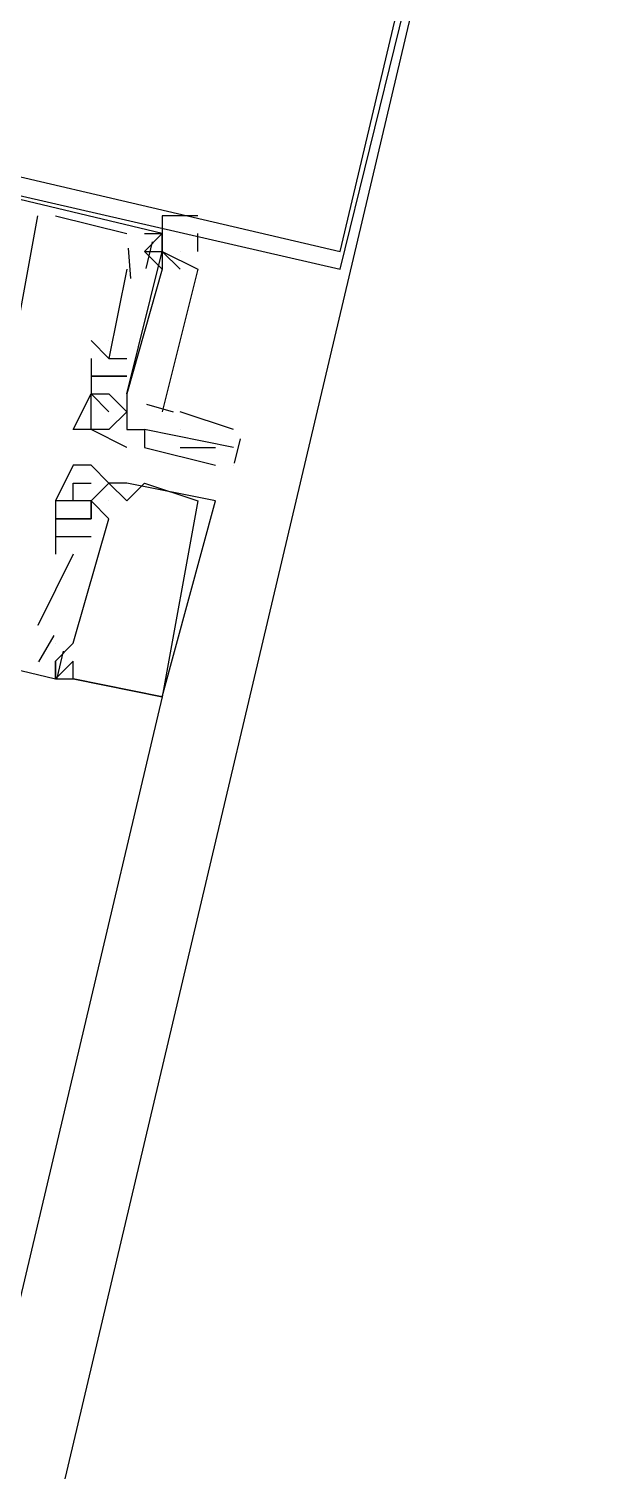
# Model space of a CAD drawing. Header units: feet. Extents: x -84 to 198, y -22 to 181.
# Drawn here: x 127.593 to 128.027, y 126.331 to 127.411 of the extents above; entities that cross this region are included whole.
import ezdxf

# ---------------------------------------------------------------- set-up
doc = ezdxf.new("R2010")
doc.units = ezdxf.units.FT
doc.layers.add('A-LINEA', color=7, linetype='CONTINUOUS')

msp = doc.modelspace()

# ---------------------------------------------------------------- linework, layer by layer
at = {"layer": 'A-LINEA'}
for p, q in [((128.0267, 128.0444), (124.1867, 111.8044)), ((127.6933, 127.2578), (127.0267, 127.4178)), ((127.6933, 127.2578), (127.0267, 127.4178)), ((127.6933, 127.2578), (127.0267, 127.4178)), ((127.6, 127.2711), (127.6, 127.2711)), ((127.6, 127.2711), (127.6, 127.2711)), ((127.6, 127.2711), (127.6, 127.2711)), ((127.6133, 127.2711), (127.6667, 127.2578)), ((127.6133, 127.2711), (127.6133, 127.2711)), ((127.6133, 127.2711), (127.6667, 127.2578)), ((127.6133, 127.2711), (127.6133, 127.2711)), ((127.6133, 127.2711), (127.6667, 127.2578)), ((127.6133, 127.2711), (127.6133, 127.2711)), ((127.6667, 127.2578), (127.6667, 127.2578)), ((127.6667, 127.2578), (127.6667, 127.2578)), ((127.6667, 127.2578), (127.6667, 127.2578)), ((127.68, 127.2578), (127.68, 127.2578)), ((127.68, 127.2578), (127.68, 127.2578)), ((127.68, 127.2578), (127.68, 127.2578)), ((127.6933, 127.2578), (127.6933, 127.2578)), ((127.6933, 127.2578), (127.6933, 127.2578)), ((127.6933, 127.2578), (127.6933, 127.2578)), ((127.6933, 127.2578), (127.6933, 127.2578)), ((127.6933, 127.2578), (127.6933, 127.2578)), ((127.6933, 127.2578), (127.6933, 127.2578)), ((127.72, 127.2444), (127.72, 127.2578)), ((127.6679, 127.2469), (127.6695, 127.2243)), ((127.6679, 127.2469), (127.6695, 127.2243)), ((127.6679, 127.2469), (127.6695, 127.2243)), ((127.6857, 127.2517), (127.6809, 127.2317)), ((127.6857, 127.2517), (127.6809, 127.2317)), ((127.6857, 127.2517), (127.6809, 127.2317)), ((127.68, 127.2444), (127.68, 127.2444)), ((127.68, 127.2444), (127.68, 127.2444)), ((127.68, 127.2444), (127.68, 127.2444)), ((127.6933, 127.2444), (127.6933, 127.2444)), ((127.6933, 127.2444), (127.6933, 127.2444)), ((127.6933, 127.2444), (127.6933, 127.2444)), ((127.6933, 127.2444), (127.6933, 127.2444)), ((127.6933, 127.2444), (127.6933, 127.2444)), ((127.6933, 127.2444), (127.6933, 127.2444)), ((127.7067, 127.2444), (127.7067, 127.2444)), ((127.6667, 127.2311), (127.6533, 127.1644)), ((127.6667, 127.2311), (127.6533, 127.1644)), ((127.6667, 127.2311), (127.6533, 127.1644)), ((127.6667, 127.2311), (127.6667, 127.2311)), ((127.6667, 127.2311), (127.6667, 127.2311)), ((127.6667, 127.2311), (127.6667, 127.2311)), ((127.6933, 127.2311), (127.6933, 127.2311)), ((127.6933, 127.2311), (127.6933, 127.2311)), ((127.6933, 127.2311), (127.6933, 127.2311)), ((127.6933, 127.2311), (127.6933, 127.2311)), ((127.6933, 127.2311), (127.6933, 127.2311)), ((127.6933, 127.2311), (127.6933, 127.2311)), ((127.6533, 127.1644), (127.64, 127.1778)), ((127.64, 127.1778), (127.64, 127.1778)), ((127.6533, 127.1644), (127.64, 127.1778)), ((127.64, 127.1778), (127.64, 127.1778)), ((127.6533, 127.1644), (127.64, 127.1778)), ((127.64, 127.1778), (127.64, 127.1778)), ((127.6533, 127.1778), (127.6533, 127.1778)), ((127.6533, 127.1778), (127.6533, 127.1778)), ((127.6533, 127.1778), (127.6533, 127.1778)), ((127.64, 127.1644), (127.64, 127.1378)), ((127.64, 127.1644), (127.64, 127.1644)), ((127.64, 127.1644), (127.64, 127.1378)), ((127.64, 127.1644), (127.64, 127.1644)), ((127.64, 127.1644), (127.64, 127.1378)), ((127.64, 127.1644), (127.64, 127.1644)), ((127.6533, 127.1644), (127.6667, 127.1644)), ((127.6533, 127.1644), (127.6533, 127.1644)), ((127.6533, 127.1644), (127.6533, 127.1644)), ((127.6533, 127.1644), (127.6533, 127.1644)), ((127.6533, 127.1644), (127.6667, 127.1644)), ((127.6533, 127.1644), (127.6533, 127.1644)), ((127.6533, 127.1644), (127.6533, 127.1644)), ((127.6533, 127.1644), (127.6533, 127.1644)), ((127.6533, 127.1644), (127.6667, 127.1644)), ((127.6533, 127.1644), (127.6533, 127.1644)), ((127.6533, 127.1644), (127.6533, 127.1644)), ((127.6533, 127.1644), (127.6533, 127.1644)), ((127.6667, 127.1644), (127.6667, 127.1644)), ((127.6667, 127.1644), (127.6667, 127.1644)), ((127.6667, 127.1644), (127.6667, 127.1644)), ((127.64, 127.1511), (127.64, 127.1511)), ((127.64, 127.1511), (127.64, 127.1511)), ((127.64, 127.1511), (127.64, 127.1511)), ((127.64, 127.1511), (127.64, 127.1511)), ((127.64, 127.1511), (127.64, 127.1511)), ((127.64, 127.1511), (127.64, 127.1511)), ((127.6533, 127.1511), (127.6533, 127.1511)), ((127.6533, 127.1511), (127.6533, 127.1511)), ((127.6533, 127.1511), (127.6533, 127.1511)), ((127.6533, 127.1511), (127.6533, 127.1511)), ((127.6533, 127.1511), (127.6533, 127.1511)), ((127.6533, 127.1511), (127.6533, 127.1511)), ((127.6533, 127.1511), (127.6533, 127.1511)), ((127.6533, 127.1511), (127.6533, 127.1511)), ((127.6533, 127.1511), (127.6533, 127.1511)), ((127.6533, 127.1511), (127.6533, 127.1511)), ((127.6533, 127.1511), (127.6533, 127.1511)), ((127.6533, 127.1511), (127.6533, 127.1511)), ((127.6533, 127.1511), (127.6533, 127.1511)), ((127.6533, 127.1511), (127.6533, 127.1511)), ((127.6533, 127.1511), (127.6533, 127.1511)), ((127.6667, 127.1511), (127.6667, 127.1511)), ((127.6667, 127.1511), (127.6667, 127.1511)), ((127.6667, 127.1511), (127.6667, 127.1511)), ((127.6667, 127.1511), (127.6667, 127.1511)), ((127.6667, 127.1511), (127.6667, 127.1511)), ((127.6667, 127.1511), (127.6667, 127.1511)), ((127.64, 127.1378), (127.64, 127.1378)), ((127.64, 127.1378), (127.64, 127.1378)), ((127.64, 127.1378), (127.64, 127.1378)), ((127.64, 127.1378), (127.64, 127.1378)), ((127.64, 127.1378), (127.64, 127.1378)), ((127.64, 127.1378), (127.64, 127.1378)), ((127.6533, 127.1378), (127.6533, 127.1378)), ((127.6533, 127.1378), (127.6533, 127.1378)), ((127.6533, 127.1378), (127.6533, 127.1378)), ((127.6533, 127.1378), (127.6533, 127.1378)), ((127.6533, 127.1378), (127.6533, 127.1378)), ((127.6533, 127.1378), (127.6533, 127.1378)), ((127.6533, 127.1378), (127.6533, 127.1378)), ((127.6667, 127.1378), (127.6667, 127.1378)), ((127.6667, 127.1378), (127.6667, 127.1378)), ((127.6667, 127.1378), (127.6667, 127.1378)), ((127.6667, 127.1378), (127.6667, 127.1378)), ((127.6667, 127.1378), (127.6667, 127.1378)), ((127.6667, 127.1378), (127.6667, 127.1378)), ((127.6667, 127.1378), (127.6667, 127.1378)), ((127.6815, 127.1301), (127.7014, 127.1245)), ((127.6815, 127.1301), (127.7014, 127.1245)), ((127.6815, 127.1301), (127.7014, 127.1245)), ((127.6533, 127.1244), (127.6533, 127.1244)), ((127.6667, 127.1244), (127.6667, 127.1244)), ((127.6667, 127.1244), (127.6667, 127.1244)), ((127.6667, 127.1244), (127.6667, 127.1244)), ((127.6667, 127.1244), (127.6667, 127.1244)), ((127.6667, 127.1244), (127.6667, 127.1244)), ((127.7467, 127.1111), (127.7067, 127.1244)), ((127.6267, 127.1111), (127.6267, 127.1111)), ((127.64, 127.1111), (127.64, 127.1111)), ((127.64, 127.1111), (127.64, 127.1111)), ((127.6533, 127.1111), (127.6533, 127.1111)), ((127.6667, 127.1111), (127.6667, 127.1111)), ((127.6667, 127.1111), (127.6667, 127.1111)), ((127.68, 127.1111), (127.68, 127.1111)), ((127.68, 127.1111), (127.68, 127.1111)), ((127.68, 127.1111), (127.68, 127.1111)), ((127.7067, 127.1111), (127.7067, 127.1111)), ((127.6667, 127.0978), (127.6667, 127.0978)), ((127.6667, 127.0978), (127.6667, 127.0978)), ((127.68, 127.0978), (127.68, 127.0978)), ((127.68, 127.0978), (127.68, 127.0978)), ((127.7067, 127.0978), (127.7333, 127.0978)), ((127.7467, 127.0978), (127.7467, 127.0978)), ((127.7517, 127.1043), (127.7473, 127.086)), ((127.6267, 127.0844), (127.6267, 127.0844)), ((127.6267, 127.0844), (127.6267, 127.0844)), ((127.6267, 127.0844), (127.6267, 127.0844)), ((127.64, 127.0844), (127.64, 127.0844)), ((127.64, 127.0844), (127.64, 127.0844)), ((127.64, 127.0844), (127.64, 127.0844)), ((127.7333, 127.0844), (127.7333, 127.0844)), ((127.7467, 127.0844), (127.7467, 127.0844)), ((127.6267, 127.0711), (127.6267, 127.0711)), ((127.6267, 127.0711), (127.6267, 127.0711)), ((127.6267, 127.0711), (127.6267, 127.0711)), ((127.64, 127.0711), (127.64, 127.0711)), ((127.64, 127.0711), (127.64, 127.0711)), ((127.64, 127.0711), (127.64, 127.0711)), ((127.6533, 127.0711), (127.6533, 127.0711)), ((127.6533, 127.0711), (127.6533, 127.0711)), ((127.6533, 127.0711), (127.6533, 127.0711)), ((127.6533, 127.0711), (127.6533, 127.0711)), ((127.6533, 127.0711), (127.6533, 127.0711)), ((127.6533, 127.0711), (127.6533, 127.0711)), ((127.6533, 127.0711), (127.6533, 127.0711)), ((127.6533, 127.0711), (127.6533, 127.0711)), ((127.6533, 127.0711), (127.6533, 127.0711)), ((127.6667, 127.0711), (127.6667, 127.0711)), ((127.6667, 127.0711), (127.6667, 127.0711)), ((127.6667, 127.0711), (127.6667, 127.0711)), ((127.68, 127.0711), (127.68, 127.0711)), ((127.68, 127.0711), (127.68, 127.0711)), ((127.68, 127.0711), (127.68, 127.0711)), ((127.6133, 127.0578), (127.6133, 127.0578)), ((127.6133, 127.0578), (127.6133, 127.0578)), ((127.6133, 127.0578), (127.6133, 127.0578)), ((127.6133, 127.0578), (127.6133, 127.0578)), ((127.6133, 127.0578), (127.6133, 127.0578)), ((127.6133, 127.0578), (127.6133, 127.0578)), ((127.6267, 127.0578), (127.6267, 127.0578)), ((127.6267, 127.0578), (127.6267, 127.0578)), ((127.6267, 127.0578), (127.6267, 127.0578)), ((127.6267, 127.0578), (127.6267, 127.0578)), ((127.6267, 127.0578), (127.6267, 127.0578)), ((127.6267, 127.0578), (127.6267, 127.0578)), ((127.6267, 127.0578), (127.6267, 127.0578)), ((127.6267, 127.0578), (127.6267, 127.0578)), ((127.6267, 127.0578), (127.6267, 127.0578)), ((127.64, 127.0578), (127.64, 127.0578)), ((127.64, 127.0578), (127.64, 127.0578)), ((127.64, 127.0578), (127.64, 127.0578)), ((127.64, 127.0578), (127.64, 127.0578)), ((127.64, 127.0578), (127.64, 127.0578)), ((127.64, 127.0578), (127.64, 127.0578)), ((127.64, 127.0578), (127.64, 127.0578)), ((127.64, 127.0578), (127.64, 127.0578)), ((127.64, 127.0578), (127.64, 127.0578)), ((127.64, 127.0578), (127.64, 127.0578)), ((127.64, 127.0578), (127.64, 127.0578)), ((127.64, 127.0578), (127.64, 127.0578)), ((127.6533, 127.0578), (127.6533, 127.0578)), ((127.6533, 127.0578), (127.6533, 127.0578)), ((127.6533, 127.0578), (127.6533, 127.0578)), ((127.6533, 127.0578), (127.6533, 127.0578)), ((127.6533, 127.0578), (127.6533, 127.0578)), ((127.6533, 127.0578), (127.6533, 127.0578)), ((127.6533, 127.0578), (127.6533, 127.0578)), ((127.6533, 127.0578), (127.6533, 127.0578)), ((127.6533, 127.0578), (127.6533, 127.0578)), ((127.6533, 127.0578), (127.6533, 127.0578)), ((127.6533, 127.0578), (127.6533, 127.0578)), ((127.6533, 127.0578), (127.6533, 127.0578)), ((127.6667, 127.0578), (127.6667, 127.0578)), ((127.6667, 127.0578), (127.6667, 127.0578)), ((127.6667, 127.0578), (127.6667, 127.0578)), ((127.72, 127.0578), (127.72, 127.0578)), ((127.72, 127.0578), (127.72, 127.0578)), ((127.72, 127.0578), (127.72, 127.0578)), ((127.7333, 127.0578), (127.7333, 127.0578)), ((127.7333, 127.0578), (127.7333, 127.0578)), ((127.7333, 127.0578), (127.7333, 127.0578)), ((127.6133, 127.0444), (127.6133, 127.0444)), ((127.6133, 127.0444), (127.6133, 127.0444)), ((127.6133, 127.0444), (127.6133, 127.0444)), ((127.6133, 127.0444), (127.6133, 127.0444)), ((127.6133, 127.0444), (127.6133, 127.0444)), ((127.6133, 127.0444), (127.6133, 127.0444)), ((127.6267, 127.0444), (127.6267, 127.0444)), ((127.6267, 127.0444), (127.6267, 127.0444)), ((127.6267, 127.0444), (127.6267, 127.0444)), ((127.6267, 127.0444), (127.6267, 127.0444)), ((127.6267, 127.0444), (127.6267, 127.0444)), ((127.6267, 127.0444), (127.6267, 127.0444)), ((127.6267, 127.0444), (127.6267, 127.0444)), ((127.6267, 127.0444), (127.6267, 127.0444)), ((127.6267, 127.0444), (127.6267, 127.0444)), ((127.6267, 127.0444), (127.6267, 127.0444)), ((127.6267, 127.0444), (127.6267, 127.0444)), ((127.6267, 127.0444), (127.6267, 127.0444)), ((127.64, 127.0444), (127.64, 127.0444)), ((127.64, 127.0444), (127.64, 127.0444)), ((127.64, 127.0444), (127.64, 127.0444)), ((127.64, 127.0444), (127.64, 127.0444)), ((127.64, 127.0444), (127.64, 127.0444)), ((127.64, 127.0444), (127.64, 127.0444)), ((127.64, 127.0444), (127.64, 127.0444)), ((127.64, 127.0444), (127.64, 127.0444)), ((127.64, 127.0444), (127.64, 127.0444)), ((127.6533, 127.0444), (127.6533, 127.0444)), ((127.6533, 127.0444), (127.6533, 127.0444)), ((127.6533, 127.0444), (127.6533, 127.0444)), ((127.6533, 127.0444), (127.6533, 127.0444)), ((127.6533, 127.0444), (127.6533, 127.0444)), ((127.6533, 127.0444), (127.6533, 127.0444)), ((127.6133, 127.0311), (127.6133, 127.0311)), ((127.6133, 127.0311), (127.6133, 127.0311)), ((127.6133, 127.0311), (127.6133, 127.0311)), ((127.6133, 127.0311), (127.6133, 127.0311)), ((127.6133, 127.0311), (127.6133, 127.0311)), ((127.6133, 127.0311), (127.6133, 127.0311)), ((127.6267, 127.0311), (127.6267, 127.0311)), ((127.6267, 127.0311), (127.6267, 127.0311)), ((127.6267, 127.0311), (127.6267, 127.0311)), ((127.64, 127.0311), (127.64, 127.0311)), ((127.64, 127.0311), (127.64, 127.0311)), ((127.64, 127.0311), (127.64, 127.0311)), ((127.6267, 127.0178), (127.6, 126.9644)), ((127.6267, 127.0178), (127.6, 126.9644)), ((127.6267, 127.0178), (127.6, 126.9644)), ((127.6133, 127.0178), (127.6133, 127.0178)), ((127.6133, 127.0178), (127.6133, 127.0178)), ((127.6133, 127.0178), (127.6133, 127.0178)), ((127.6267, 127.0178), (127.6267, 127.0178)), ((127.6267, 127.0178), (127.6267, 127.0178)), ((127.6267, 127.0178), (127.6267, 127.0178)), ((127.6, 126.9644), (127.6, 126.9644)), ((127.6, 126.9644), (127.6, 126.9644)), ((127.6, 126.9644), (127.6, 126.9644)), ((127.6122, 126.9569), (127.6006, 126.9373)), ((127.6122, 126.9569), (127.6006, 126.9373)), ((127.6122, 126.9569), (127.6006, 126.9373)), ((127.6133, 126.9511), (127.6133, 126.9511)), ((127.6267, 126.9511), (127.6133, 126.9378)), ((127.6133, 126.9511), (127.6133, 126.9511)), ((127.6133, 126.9511), (127.6133, 126.9511)), ((127.6267, 126.9511), (127.6133, 126.9378)), ((127.6133, 126.9511), (127.6133, 126.9511)), ((127.6133, 126.9511), (127.6133, 126.9511)), ((127.6267, 126.9511), (127.6133, 126.9378)), ((127.6133, 126.9511), (127.6133, 126.9511)), ((127.619, 126.9451), (127.6143, 126.9251)), ((127.619, 126.9451), (127.6143, 126.9251)), ((127.619, 126.9451), (127.6143, 126.9251)), ((127.6267, 126.9511), (127.6267, 126.9511)), ((127.6267, 126.9511), (127.6267, 126.9511)), ((127.6267, 126.9511), (127.6267, 126.9511)), ((127.6267, 126.9511), (127.6267, 126.9511)), ((127.6267, 126.9511), (127.6267, 126.9511)), ((127.6267, 126.9511), (127.6267, 126.9511)), ((127.6, 126.9378), (127.6, 126.9378)), ((127.6, 126.9378), (127.6, 126.9378)), ((127.6, 126.9378), (127.6, 126.9378)), ((127.6133, 126.9378), (127.6133, 126.9378)), ((127.6133, 126.9378), (127.6133, 126.9378)), ((127.6133, 126.9378), (127.6133, 126.9378)), ((127.6133, 126.9378), (127.6133, 126.9378)), ((127.6133, 126.9378), (127.6133, 126.9378)), ((127.6133, 126.9378), (127.6133, 126.9378)), ((127.6133, 126.9378), (127.6133, 126.9378)), ((127.6133, 126.9378), (127.6133, 126.9378)), ((127.6133, 126.9378), (127.6133, 126.9378)), ((127.6267, 126.9378), (127.6267, 126.9378)), ((127.6267, 126.9378), (127.6267, 126.9378)), ((127.6267, 126.9378), (127.6267, 126.9378)), ((127.6267, 126.9378), (127.6267, 126.9378)), ((127.6267, 126.9378), (127.6267, 126.9378)), ((127.6267, 126.9378), (127.6267, 126.9378)), ((127.6267, 126.9378), (127.6267, 126.9378)), ((127.6267, 126.9378), (127.6267, 126.9378)), ((127.6267, 126.9378), (127.6267, 126.9378)), ((127.6133, 126.9244), (127.6133, 126.9244)), ((127.6133, 126.9244), (127.6133, 126.9244)), ((127.6133, 126.9244), (127.6133, 126.9244)), ((127.6133, 126.9244), (127.6133, 126.9244)), ((127.6133, 126.9244), (127.6133, 126.9244)), ((127.6133, 126.9244), (127.6133, 126.9244)), ((127.6133, 126.9244), (127.6133, 126.9244)), ((127.6133, 126.9244), (127.6133, 126.9244)), ((127.6133, 126.9244), (127.6133, 126.9244)), ((127.6133, 126.9244), (127.6133, 126.9244)), ((127.6133, 126.9244), (127.6133, 126.9244)), ((127.6133, 126.9244), (127.6133, 126.9244)), ((127.6267, 126.9244), (127.6267, 126.9244)), ((127.6267, 126.9244), (127.6267, 126.9244)), ((127.6267, 126.9244), (127.6267, 126.9244)), ((127.6267, 126.9244), (127.6267, 126.9244)), ((127.6267, 126.9244), (127.6267, 126.9244)), ((127.6267, 126.9244), (127.6267, 126.9244)), ((127.6267, 126.9244), (127.6267, 126.9244)), ((127.6267, 126.9244), (127.6267, 126.9244)), ((127.6267, 126.9244), (127.6267, 126.9244)), ((127.6933, 126.9111), (125.9867, 119.6978)), ((127.6933, 126.9111), (127.6933, 126.9111)), ((127.6933, 126.9111), (127.6933, 126.9111)), ((127.6933, 126.9111), (127.6933, 126.9111)), ((127.6933, 126.9111), (127.6933, 126.9111)), ((127.6933, 126.9111), (127.6933, 126.9111)), ((127.6933, 126.9111), (127.6933, 126.9111))]:
    msp.add_line(p, q, dxfattribs=at)
for points in [[(127.0133, 127.4178), (127.8267, 127.2311), (128.0267, 128.0444), (127.2133, 128.2311), (127.0133, 127.4178)], [(127.0267, 127.4311), (127.8267, 127.2444), (128.0133, 128.0311), (127.2133, 128.2178), (127.0267, 127.4311)], [(127.56, 127.1244), (127.5733, 127.1244), (127.6, 127.2711)], [(127.56, 127.1244), (127.5733, 127.1244), (127.6, 127.2711)], [(127.56, 127.1244), (127.5733, 127.1244), (127.6, 127.2711)], [(127.72, 127.2711), (127.6933, 127.2711), (127.6933, 127.2578)], [(127.6933, 127.2578), (127.6933, 127.2444), (127.6933, 127.2578), (127.68, 127.2444), (127.6933, 127.2444), (127.7067, 127.2311)], [(127.68, 127.2578), (127.6933, 127.2578), (127.6933, 127.2444)], [(127.68, 127.2578), (127.6933, 127.2578), (127.6933, 127.2444)], [(127.68, 127.2578), (127.6933, 127.2578), (127.6933, 127.2444)], [(127.6667, 127.1378), (127.6933, 127.2444), (127.72, 127.2311), (127.6933, 127.1244)], [(127.6667, 127.1378), (127.6933, 127.2444), (127.72, 127.2311), (127.6933, 127.1244)], [(127.6667, 127.1378), (127.6933, 127.2444), (127.72, 127.2311), (127.6933, 127.1244)], [(127.6933, 127.2444), (127.6933, 127.2311), (127.68, 127.2444)], [(127.6933, 127.2444), (127.6933, 127.2311), (127.68, 127.2444)], [(127.6933, 127.2444), (127.6933, 127.2311), (127.68, 127.2444)], [(126.9733, 127.2311), (126.9467, 127.0844), (127.6133, 126.9244), (127.6267, 126.9244)], [(126.9733, 127.2311), (126.9467, 127.0844), (127.6133, 126.9244), (127.6267, 126.9244)], [(126.9733, 127.2311), (126.9467, 127.0844), (127.6133, 126.9244), (127.6267, 126.9244)], [(127.6933, 127.2311), (127.6667, 127.1378), (127.6667, 127.1244)], [(127.6933, 127.2311), (127.6667, 127.1378), (127.6667, 127.1244)], [(127.6933, 127.2311), (127.6667, 127.1378), (127.6667, 127.1244)], [(127.64, 127.1511), (127.6533, 127.1511), (127.64, 127.1511)], [(127.64, 127.1511), (127.6533, 127.1511), (127.64, 127.1511)], [(127.64, 127.1511), (127.6533, 127.1511), (127.64, 127.1511)], [(127.6667, 127.1511), (127.6533, 127.1511), (127.6667, 127.1511)], [(127.6667, 127.1511), (127.6533, 127.1511), (127.6667, 127.1511)], [(127.6667, 127.1511), (127.6533, 127.1511), (127.6667, 127.1511)], [(127.6667, 127.0978), (127.64, 127.1111), (127.6267, 127.1111), (127.64, 127.1378), (127.64, 127.1378), (127.64, 127.1378), (127.64, 127.1378), (127.6533, 127.1378), (127.6533, 127.1378), (127.6533, 127.1378)], [(127.6667, 127.1244), (127.6533, 127.1111), (127.64, 127.1111), (127.64, 127.1378), (127.6533, 127.1244)], [(127.6533, 127.1378), (127.6667, 127.1244), (127.6667, 127.1111), (127.6667, 127.1111), (127.68, 127.1111)], [(127.6667, 127.1111), (127.68, 127.1111), (127.68, 127.0978), (127.7333, 127.0844)], [(127.7467, 127.0978), (127.68, 127.1111), (127.68, 127.1111), (127.68, 127.1111), (127.68, 127.1111)], [(127.6267, 126.9244), (127.6933, 126.9111), (127.6933, 126.9111), (127.7333, 127.0578), (127.6667, 127.0711), (127.6533, 127.0711), (127.64, 127.0844), (127.6267, 127.0844), (127.6133, 127.0578), (127.6133, 127.0578)], [(127.6267, 126.9244), (127.6933, 126.9111), (127.6933, 126.9111), (127.7333, 127.0578), (127.6667, 127.0711), (127.6533, 127.0711), (127.64, 127.0844), (127.6267, 127.0844), (127.6133, 127.0578), (127.6133, 127.0578)], [(127.6267, 126.9244), (127.6933, 126.9111), (127.6933, 126.9111), (127.7333, 127.0578), (127.6667, 127.0711), (127.6533, 127.0711), (127.64, 127.0844), (127.6267, 127.0844), (127.6133, 127.0578), (127.6133, 127.0578)], [(127.7467, 127.0844), (127.7467, 127.0844), (127.7467, 127.0844)], [(127.6533, 127.0711), (127.6667, 127.0578), (127.6667, 127.0578), (127.68, 127.0711), (127.68, 127.0711), (127.72, 127.0578), (127.72, 127.0578), (127.6933, 126.9111), (127.6933, 126.9111), (127.6267, 126.9244), (127.6267, 126.9378), (127.6133, 126.9244)], [(127.6533, 127.0711), (127.6667, 127.0578), (127.6667, 127.0578), (127.68, 127.0711), (127.68, 127.0711), (127.72, 127.0578), (127.72, 127.0578), (127.6933, 126.9111), (127.6933, 126.9111), (127.6267, 126.9244), (127.6267, 126.9378), (127.6133, 126.9244)], [(127.6533, 127.0711), (127.6667, 127.0578), (127.6667, 127.0578), (127.68, 127.0711), (127.68, 127.0711), (127.72, 127.0578), (127.72, 127.0578), (127.6933, 126.9111), (127.6933, 126.9111), (127.6267, 126.9244), (127.6267, 126.9378), (127.6133, 126.9244)], [(127.6533, 127.0711), (127.64, 127.0578), (127.6267, 127.0578), (127.6267, 127.0711), (127.64, 127.0711)], [(127.6533, 127.0711), (127.64, 127.0578), (127.6267, 127.0578), (127.6267, 127.0711), (127.64, 127.0711)], [(127.6533, 127.0711), (127.64, 127.0578), (127.6267, 127.0578), (127.6267, 127.0711), (127.64, 127.0711)], [(127.6267, 127.0578), (127.6133, 127.0578), (127.6133, 127.0311), (127.6133, 127.0178)], [(127.6267, 127.0578), (127.6133, 127.0578), (127.6133, 127.0311), (127.6133, 127.0178)], [(127.6267, 127.0578), (127.6133, 127.0578), (127.6133, 127.0311), (127.6133, 127.0178)], [(127.6267, 126.9511), (127.6533, 127.0444), (127.64, 127.0578), (127.64, 127.0444), (127.6267, 127.0444), (127.64, 127.0444)], [(127.64, 127.0578), (127.64, 127.0578), (127.6267, 127.0578), (127.6267, 127.0578), (127.6267, 127.0578)], [(127.6267, 126.9511), (127.6533, 127.0444), (127.64, 127.0578), (127.64, 127.0444), (127.6267, 127.0444), (127.64, 127.0444)], [(127.64, 127.0578), (127.64, 127.0578), (127.6267, 127.0578), (127.6267, 127.0578), (127.6267, 127.0578)], [(127.6267, 126.9511), (127.6533, 127.0444), (127.64, 127.0578), (127.64, 127.0444), (127.6267, 127.0444), (127.64, 127.0444)], [(127.64, 127.0578), (127.64, 127.0578), (127.6267, 127.0578), (127.6267, 127.0578), (127.6267, 127.0578)], [(127.64, 127.0444), (127.64, 127.0578), (127.6533, 127.0444)], [(127.64, 127.0444), (127.64, 127.0578), (127.6533, 127.0444)], [(127.64, 127.0444), (127.64, 127.0578), (127.6533, 127.0444)], [(127.6133, 127.0444), (127.6267, 127.0444), (127.6133, 127.0444)], [(127.6133, 127.0444), (127.6267, 127.0444), (127.6133, 127.0444)], [(127.6133, 127.0444), (127.6267, 127.0444), (127.6133, 127.0444)], [(127.6133, 127.0311), (127.6267, 127.0311), (127.64, 127.0311)], [(127.6133, 127.0311), (127.6267, 127.0311), (127.64, 127.0311)], [(127.6133, 127.0311), (127.6267, 127.0311), (127.64, 127.0311)], [(127.6133, 126.9378), (127.6133, 126.9244), (127.6133, 126.9378)], [(127.6133, 126.9378), (127.6133, 126.9244), (127.6133, 126.9378)], [(127.6133, 126.9378), (127.6133, 126.9244), (127.6133, 126.9378)]]:
    msp.add_lwpolyline(points, dxfattribs=at)

doc.saveas('drawing.dxf')
